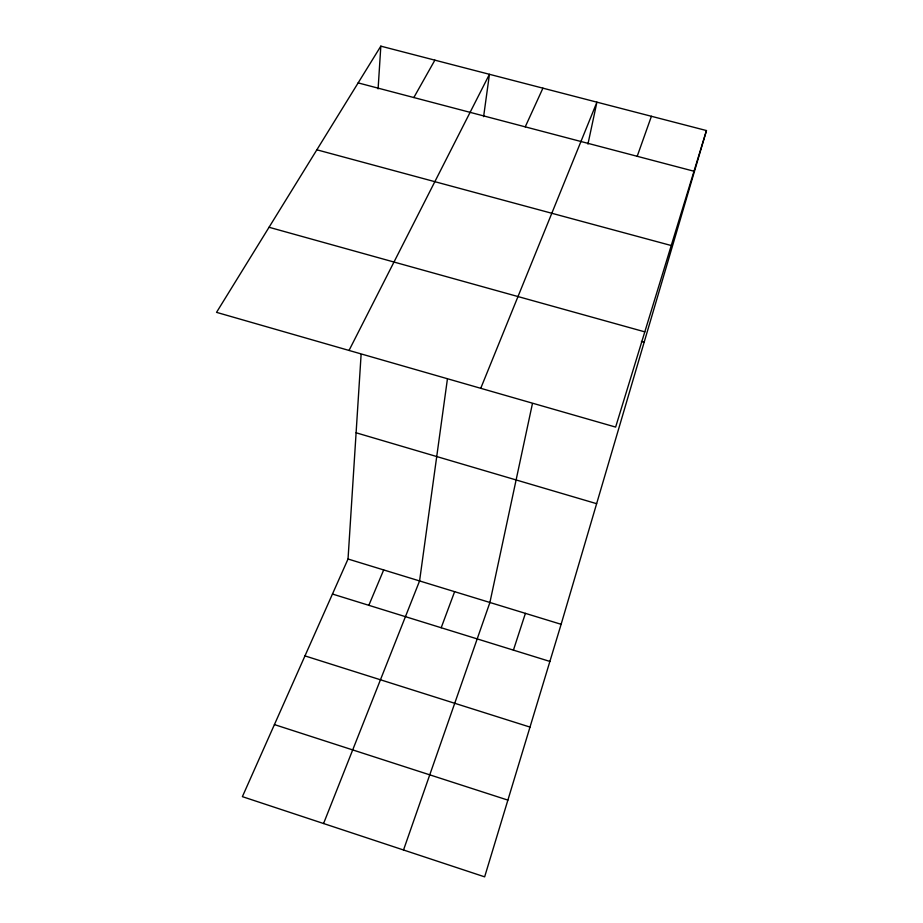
<?xml version="1.0" encoding="UTF-8"?>
<svg xmlns="http://www.w3.org/2000/svg" width="923" height="923" viewBox="0 0 923 923"><rect width="100%" height="100%" fill="white"/><g stroke="black" fill="none" stroke-linecap="round" stroke-linejoin="round"><path stroke-width="1.38" d="M706.464 130.558L615.629 427.084L216.536 312.355L380.83 46.15L706.464 130.558L561.126 624.306L484.644 876.85L242.391 796.653L348.029 559.015L361.101 354.57M378.095 88.885L380.83 46.15M447.367 379.376L419.573 580.936L323.569 823.524M483.606 116.644L489.444 74.302L349.032 350.44M532.386 403.824L489.905 602.488L403.524 849.991M587.939 144.092L596.916 102.165L480.745 388.306M513.419 650.138L525.406 613.368M637.193 156.299L651.419 116.286M441.194 627.744L454.624 591.678M368.831 605.315L383.68 569.941M525.245 126.843L542.92 88.17M413.839 97.538L434.871 60.157M358.147 82.897L694.004 171.24M316.854 149.803L671.252 245.53M269.043 227.266L644.808 331.853M641.416 341.464L644.162 342.225M356.105 432.783L596.639 503.681M348.029 559.015L561.126 624.306M332.465 594.043L549.889 661.433M304.959 655.895L529.998 727.093M274.419 724.59L507.881 800.114"/></g></svg>
